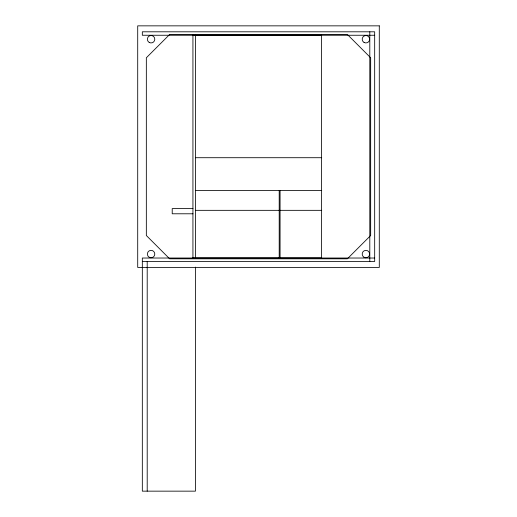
<?xml version="1.0" encoding="UTF-8"?>
<svg xmlns="http://www.w3.org/2000/svg" width="517" height="517" viewBox="0 0 517 517"><rect width="100%" height="100%" fill="white"/><g stroke="black" fill="none" stroke-linecap="round" stroke-linejoin="round"><path stroke-width="0.78" d="M374.676 35.253L142.324 35.253L142.324 31.802L374.676 31.802L374.676 261.479L142.324 261.479M192.931 35.343L321.716 35.343M195.342 157.711L321.716 157.711M195.348 190.495L321.723 190.495M192.99 208.609L172.219 208.609L172.219 213.786L192.99 213.786M195.348 210.335L321.723 210.335M192.931 257.938L321.723 257.938M374.676 258.028L142.324 258.028L142.324 491.15L195.432 491.15L195.432 267.115M369.797 31.802L369.797 261.479M321.568 35.027L321.568 258.254M280.072 190.495L280.072 257.938M279.206 190.495L279.206 257.938M195.516 35.111L195.516 258.17M192.931 35.111L192.931 258.17M147.203 261.479L147.203 491.15M169.634 34.477L146.337 57.775L146.337 235.506L169.634 258.804L347.366 258.804L370.663 235.506L370.663 57.775L347.366 34.477L169.634 34.477M379.291 25.85L137.709 25.85L137.709 267.431L379.291 267.431L379.291 25.85M149.226 257.272A3.709 3.709 0 0 0 154.796 254.054A3.709 3.709 0 0 0 149.226 250.842A3.709 3.709 0 0 0 149.226 257.272M149.226 42.439A3.709 3.709 0 0 0 154.796 39.221A3.709 3.709 0 0 0 149.226 36.009A3.709 3.709 0 0 0 149.226 42.439M364.065 257.272A3.709 3.709 0 0 0 369.629 254.054A3.709 3.709 0 0 0 364.065 250.842A3.709 3.709 0 0 0 364.065 257.272M364.065 42.439A3.709 3.709 0 0 0 369.629 39.221A3.709 3.709 0 0 0 364.065 36.009A3.709 3.709 0 0 0 364.065 42.439"/></g></svg>
